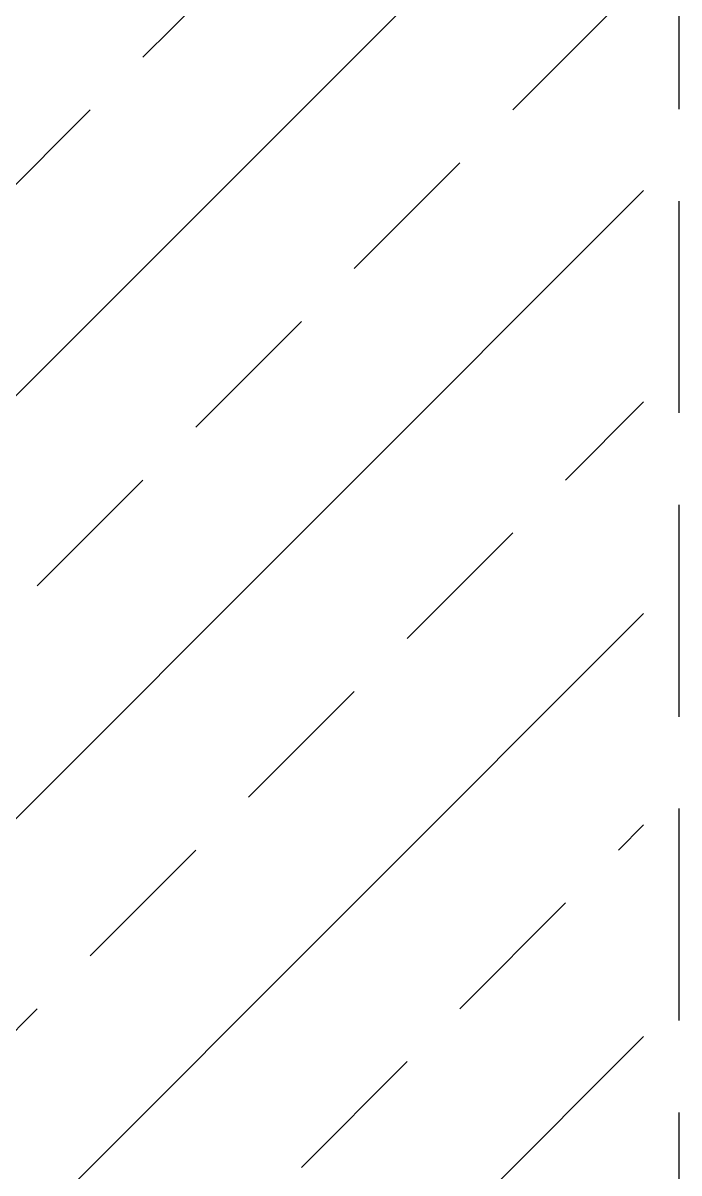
# Model space of a CAD drawing. Header units: millimetres. Extents: x -92759 to 184353, y -15225 to 86714.
# Drawn here: x 77042 to 77739, y 66934 to 68155 of the extents above; entities that cross this region are included whole.
import ezdxf

# ---------------------------------------------------------------- set-up
doc = ezdxf.new("R2010")
doc.units = ezdxf.units.MM
doc.linetypes.add('IDA - Hidden 065', pattern=[322.5, 225, -97.5])
doc.layers.add('0-1', color=9, linetype='Continuous')
doc.layers.add('A-PATT-CONC', color=8, linetype='Continuous')
doc.layers.add('A-_DETA----_E-5', color=7, linetype='IDA - Hidden 065', true_color=0xa5a5a5)
doc.layers.add('HFI 9MM FPB', color=94, linetype='Continuous', lineweight=5)

# ---------------------------------------------------------------- blocks, each defined once
blk = doc.blocks.new('A$C3019c3af')
at = {"layer": 'A-_DETA----_E-5'}
blk.add_line((-4962.5, 28550), (-4962.5, 37650), dxfattribs=at)
blk = doc.blocks.new('RCP_B8L2')
at = {"layer": 'HFI 9MM FPB'}
h = blk.add_hatch(dxfattribs=at)
h.set_pattern_fill('ANSI33', color=256, scale=50)
h.set_pattern_definition([(45, (-581589.02, -147239), (-224.5064, 224.5064), []), (45, (-581364.5, -147239), (-224.5064, 224.5064), [158.75, -79.375])])
h.paths.add_polyline_path([(-378761.8, -151102.3), (-375761.8, -151102.3), (-375761.8, -158302.3), (-378761.8, -158302.3)], flags=16)
h.paths.add_polyline_path([(-377668.1, -149827.3), (-374918.1, -149827.3), (-374918.1, -159127.3), (-379618.1, -159127.3), (-379618.1, -150277.3), (-377668.1, -150277.3)])

msp = doc.modelspace()

# ---------------------------------------------------------------- block references
at = {"layer": '0-1'}
msp.add_blockref('A$C3019c3af', (82701.1, 32741.2), dxfattribs=at)
at = {"layer": 'A-PATT-CONC'}
msp.add_blockref('RCP_B8L2', (452619.1, 220318.5), dxfattribs=at)

doc.saveas('drawing.dxf')
